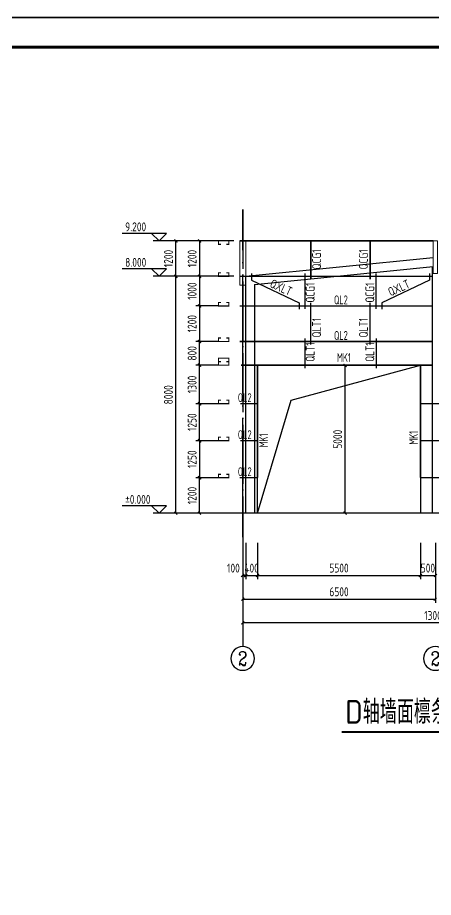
# Model space of a CAD drawing. Header units: millimetres. Extents: x 865974 to 875117, y 41124 to 44891.
# Drawn here: x 869351.9 to 869492.2, y 41420.6 to 41717.6 of the extents above; entities that cross this region are included whole.
import ezdxf
from ezdxf.enums import TextEntityAlignment as Align

# ---------------------------------------------------------------- set-up
doc = ezdxf.new("R2010")
doc.units = ezdxf.units.MM
doc.header["$LTSCALE"] = 1000
doc.header["$MEASUREMENT"] = 0
doc.linetypes.add('DOTE', pattern=[2.42, 2, -0.2, 0.02, -0.2])
for name, color, linetype in [('1307', 7, 'Continuous'), ('1530', 253, 'Continuous'), ('1534', 7, 'Continuous'), ('AXIS', 3, 'Continuous'), ('AXIS_TEXT', 7, 'Continuous'), ('DIM', 7, 'Continuous'), ('DOTE', 1, 'DOTE'), ('M_Prof', 2, 'Continuous'), ('NUM', 7, 'Continuous'), ('标注', 7, 'Continuous'), ('梁', 4, 'Continuous'), ('檩条', 34, 'Continuous'), ('索引符号标注', 253, 'Continuous')]:
    doc.layers.add(name, color=color, linetype=linetype)
doc.layers.add('零部件', color=3, linetype='Continuous', lineweight=5)
doc.styles.add('_TCH_AXIS', font='COMPLEX', dxfattribs={"bigfont": 'GBCBIG'})
doc.styles.add('COMPLEX', font='COMPLEX')
doc.styles.add('GBHZ', font='gbenor.shx', dxfattribs={"width": 0.9, "bigfont": 'gbcbig.shx'})
doc.dimstyles.new('Y100', dxfattribs={"dimscale": 0, "dimtxt": 3, "dimasz": 0.01, "dimexe": 1.2, "dimexo": 2, "dimgap": 1, "dimtad": 1, "dimdec": 0, "dimlfac": 100, "dimzin": 0, "dimdsep": 46, "dimtxsty": 'GBHZ', "dimblk": 'DX', "dimcen": 0.09, "dimdle": 1, "dimclrd": 7, "dimclre": 7, "dimclrt": 7, "dimadec": 0, "dimazin": 0, "dimtfac": 1, "dimtdec": 0, "dimtix": 1, "dimtmove": 2, "dimatfit": 3, "dimldrblk": 'DX', "dimfxl": 0, "dimtolj": 1, "dimtzin": 0, "dimarcsym": 0})

# ---------------------------------------------------------------- blocks, each defined once
blk = doc.blocks.new('_AXISO')
blk.add_circle((0, 0), 0.5)
at = {"layer": 'AXIS_TEXT', "style": 'COMPLEX', "width": 1.041667}
blk.add_attdef('A', text='', height=0.56, dxfattribs=at).set_placement((-0.25, -0.28), (0.25, -0.28), align=Align.FIT)
blk = doc.blocks.new('DX')
at = {"color": 0, "linetype": 'ByBlock', "const_width": 40}
blk.add_lwpolyline([(-54, -51), (46, 49)], dxfattribs=at)
blk = doc.blocks.new('*D652')
at = {"layer": 'Defpoints', "color": 0, "transparency": 16777216}
for p in [(869432.86, 41542.27), (869487.86, 41542.27), (869487.86, 41529.27)]:
    blk.add_point(p, dxfattribs=at)
at = {"layer": '标注', "color": 7, "lineweight": -2, "transparency": 16777216}
for p, q in [((869432.86, 41540.27), (869432.86, 41528.07)), ((869487.86, 41540.27), (869487.86, 41528.07)), ((869432.87, 41529.27), (869487.85, 41529.27))]:
    blk.add_line(p, q, dxfattribs=at)
at = {"layer": '标注', "color": 7, "lineweight": -2, "transparency": 16777216, "xscale": 0.01, "yscale": 0.01, "zscale": 0.01, "rotation": 180}
blk.add_blockref('DX', (869432.86, 41529.27), dxfattribs=at)
at = {"layer": '标注', "color": 7, "lineweight": -2, "transparency": 16777216, "xscale": 0.01, "yscale": 0.01, "zscale": 0.01}
blk.add_blockref('DX', (869487.86, 41529.27), dxfattribs=at)
at = {"layer": '标注', "color": 7, "transparency": 16777216, "insert": (869460.36, 41531.77), "char_height": 3, "attachment_point": 5, "style": 'GBHZ'}
blk.add_mtext('\\A1;5500', dxfattribs=at)
blk = doc.blocks.new('*D661')
at = {"layer": 'Defpoints', "color": 0, "transparency": 16777216}
for p in [(869462.4, 41600.27), (869472.8, 41600.27), (869472.8, 41550.27)]:
    blk.add_point(p, dxfattribs=at)
at = {"layer": '标注', "color": 7, "lineweight": -2, "transparency": 16777216}
for p, q in [((869470.8, 41600.27), (869461.2, 41600.27)), ((869462.4, 41550.28), (869462.4, 41600.26)), ((869470.8, 41550.27), (869461.2, 41550.27))]:
    blk.add_line(p, q, dxfattribs=at)
at = {"layer": '标注', "color": 7, "lineweight": -2, "transparency": 16777216, "xscale": 0.01, "yscale": 0.01, "zscale": 0.01}
for p, rotation in [((869462.4, 41600.27), 90), ((869462.4, 41550.27), 270)]:
    blk.add_blockref('DX', p, dxfattribs=dict(at, rotation=rotation))
at = {"layer": '标注', "color": 7, "transparency": 16777216, "insert": (869459.9, 41575.27), "char_height": 3, "attachment_point": 5, "rotation": 90, "style": 'GBHZ'}
blk.add_mtext('\\A1;5000', dxfattribs=at)
blk = doc.blocks.new('*D665')
at = {"layer": 'Defpoints', "color": 0, "transparency": 16777216}
for p in [(869427.86, 41542.27), (869428.86, 41542.27), (869427.86, 41529.27)]:
    blk.add_point(p, dxfattribs=at)
at = {"layer": '标注', "color": 7, "lineweight": -2, "transparency": 16777216}
for p, q in [((869427.86, 41540.27), (869427.86, 41528.07)), ((869428.86, 41540.27), (869428.86, 41528.07)), ((869427.85, 41529.27), (869427.84, 41529.27)), ((869428.86, 41529.27), (869427.86, 41529.27)), ((869428.87, 41529.27), (869428.88, 41529.27))]:
    blk.add_line(p, q, dxfattribs=at)
at = {"layer": '标注', "color": 7, "lineweight": -2, "transparency": 16777216, "xscale": 0.01, "yscale": 0.01, "zscale": 0.01}
blk.add_blockref('DX', (869427.86, 41529.27), dxfattribs=at)
at = {"layer": '标注', "color": 7, "lineweight": -2, "transparency": 16777216, "xscale": 0.01, "yscale": 0.01, "zscale": 0.01, "rotation": 180}
blk.add_blockref('DX', (869428.86, 41529.27), dxfattribs=at)
at = {"layer": '标注', "color": 7, "transparency": 16777216, "insert": (869424.73, 41531.77), "char_height": 3, "attachment_point": 5, "style": 'GBHZ'}
blk.add_mtext('\\A1;100', dxfattribs=at)
blk = doc.blocks.new('*D666')
at = {"layer": 'Defpoints', "color": 0, "transparency": 16777216}
for p in [(869427.86, 41542.27), (869492.86, 41542.27), (869492.86, 41521.27)]:
    blk.add_point(p, dxfattribs=at)
at = {"layer": '标注', "color": 7, "lineweight": -2, "transparency": 16777216}
for p, q in [((869427.86, 41540.27), (869427.86, 41520.07)), ((869492.86, 41540.27), (869492.86, 41520.07)), ((869427.87, 41521.27), (869492.85, 41521.27))]:
    blk.add_line(p, q, dxfattribs=at)
at = {"layer": '标注', "color": 7, "lineweight": -2, "transparency": 16777216, "xscale": 0.01, "yscale": 0.01, "zscale": 0.01, "rotation": 180}
blk.add_blockref('DX', (869427.86, 41521.27), dxfattribs=at)
at = {"layer": '标注', "color": 7, "lineweight": -2, "transparency": 16777216, "xscale": 0.01, "yscale": 0.01, "zscale": 0.01}
blk.add_blockref('DX', (869492.86, 41521.27), dxfattribs=at)
at = {"layer": '标注', "color": 7, "transparency": 16777216, "insert": (869460.36, 41523.77), "char_height": 3, "attachment_point": 5, "style": 'GBHZ'}
blk.add_mtext('\\A1;6500', dxfattribs=at)
blk = doc.blocks.new('*D667')
at = {"layer": 'Defpoints', "color": 0, "transparency": 16777216}
for p in [(869427.86, 41542.27), (869557.86, 41542.27), (869427.86, 41513.27)]:
    blk.add_point(p, dxfattribs=at)
at = {"layer": '标注', "color": 7, "lineweight": -2, "transparency": 16777216}
for p, q in [((869427.86, 41540.27), (869427.86, 41512.07)), ((869557.86, 41540.27), (869557.86, 41512.07)), ((869557.85, 41513.27), (869427.87, 41513.27))]:
    blk.add_line(p, q, dxfattribs=at)
at = {"layer": '标注', "color": 7, "lineweight": -2, "transparency": 16777216, "xscale": 0.01, "yscale": 0.01, "zscale": 0.01, "rotation": 180}
blk.add_blockref('DX', (869427.86, 41513.27), dxfattribs=at)
at = {"layer": '标注', "color": 7, "lineweight": -2, "transparency": 16777216, "xscale": 0.01, "yscale": 0.01, "zscale": 0.01}
blk.add_blockref('DX', (869557.86, 41513.27), dxfattribs=at)
at = {"layer": '标注', "color": 7, "transparency": 16777216, "insert": (869492.86, 41515.77), "char_height": 3, "attachment_point": 5, "style": 'GBHZ'}
blk.add_mtext('\\A1;13000', dxfattribs=at)
blk = doc.blocks.new('*D668')
at = {"layer": 'Defpoints', "color": 0, "transparency": 16777216}
for p in [(869428.86, 41542.27), (869432.86, 41542.27), (869432.86, 41529.27)]:
    blk.add_point(p, dxfattribs=at)
at = {"layer": '索引符号标注', "color": 7, "lineweight": -2, "transparency": 16777216}
for p, q in [((869428.86, 41540.27), (869428.86, 41528.07)), ((869432.86, 41540.27), (869432.86, 41528.07)), ((869428.85, 41529.27), (869428.84, 41529.27)), ((869428.86, 41529.27), (869432.86, 41529.27)), ((869432.87, 41529.27), (869432.88, 41529.27))]:
    blk.add_line(p, q, dxfattribs=at)
at = {"layer": '索引符号标注', "color": 7, "lineweight": -2, "transparency": 16777216, "xscale": 0.01, "yscale": 0.01, "zscale": 0.01}
blk.add_blockref('DX', (869428.86, 41529.27), dxfattribs=at)
at = {"layer": '索引符号标注', "color": 7, "lineweight": -2, "transparency": 16777216, "xscale": 0.01, "yscale": 0.01, "zscale": 0.01, "rotation": 180}
blk.add_blockref('DX', (869432.86, 41529.27), dxfattribs=at)
at = {"layer": '索引符号标注', "color": 7, "transparency": 16777216, "insert": (869430.86, 41531.77), "char_height": 3, "attachment_point": 5, "style": 'GBHZ'}
blk.add_mtext('\\A1;400', dxfattribs=at)
blk = doc.blocks.new('*D669')
at = {"layer": 'Defpoints', "color": 0, "transparency": 16777216}
for p in [(869487.86, 41542.27), (869492.86, 41542.27), (869492.86, 41529.27)]:
    blk.add_point(p, dxfattribs=at)
at = {"layer": '索引符号标注', "color": 7, "lineweight": -2, "transparency": 16777216}
for p, q in [((869487.86, 41540.27), (869487.86, 41528.07)), ((869492.86, 41540.27), (869492.86, 41528.07)), ((869487.85, 41529.27), (869487.84, 41529.27)), ((869487.86, 41529.27), (869492.86, 41529.27)), ((869492.87, 41529.27), (869492.88, 41529.27))]:
    blk.add_line(p, q, dxfattribs=at)
at = {"layer": '索引符号标注', "color": 7, "lineweight": -2, "transparency": 16777216, "xscale": 0.01, "yscale": 0.01, "zscale": 0.01}
blk.add_blockref('DX', (869487.86, 41529.27), dxfattribs=at)
at = {"layer": '索引符号标注', "color": 7, "lineweight": -2, "transparency": 16777216, "xscale": 0.01, "yscale": 0.01, "zscale": 0.01, "rotation": 180}
blk.add_blockref('DX', (869492.86, 41529.27), dxfattribs=at)
at = {"layer": '索引符号标注', "color": 7, "transparency": 16777216, "insert": (869490.36, 41531.77), "char_height": 3, "attachment_point": 5, "style": 'GBHZ'}
blk.add_mtext('\\A1;500', dxfattribs=at)
blk = doc.blocks.new('*D670')
at = {"layer": 'Defpoints', "color": 0, "transparency": 16777216}
for p in [(869405.29, 41630.27), (869426.83, 41630.27), (869421.5, 41550.27)]:
    blk.add_point(p, dxfattribs=at)
at = {"layer": 'DIM', "color": 7, "lineweight": -2, "transparency": 16777216}
for p, q in [((869424.83, 41630.27), (869404.09, 41630.27)), ((869405.29, 41550.28), (869405.29, 41630.26)), ((869419.5, 41550.27), (869404.09, 41550.27))]:
    blk.add_line(p, q, dxfattribs=at)
at = {"layer": 'DIM', "color": 7, "lineweight": -2, "transparency": 16777216, "xscale": 0.01, "yscale": 0.01, "zscale": 0.01}
for p, rotation in [((869405.29, 41630.27), 90), ((869405.29, 41550.27), 270)]:
    blk.add_blockref('DX', p, dxfattribs=dict(at, rotation=rotation))
at = {"layer": 'DIM', "color": 7, "transparency": 16777216, "insert": (869402.79, 41590.27), "char_height": 3, "attachment_point": 5, "rotation": 90, "style": 'GBHZ'}
blk.add_mtext('\\A1;8000', dxfattribs=at)
blk = doc.blocks.new('*D671')
at = {"layer": 'Defpoints', "color": 0, "transparency": 16777216}
for p in [(869405.29, 41642.27), (869426.83, 41642.27), (869426.83, 41630.27)]:
    blk.add_point(p, dxfattribs=at)
at = {"layer": 'DIM', "color": 7, "lineweight": -2, "transparency": 16777216}
for p, q in [((869424.83, 41642.27), (869404.09, 41642.27)), ((869405.29, 41630.28), (869405.29, 41642.26)), ((869424.83, 41630.27), (869404.09, 41630.27))]:
    blk.add_line(p, q, dxfattribs=at)
at = {"layer": 'DIM', "color": 7, "lineweight": -2, "transparency": 16777216, "xscale": 0.01, "yscale": 0.01, "zscale": 0.01}
for p, rotation in [((869405.29, 41642.27), 90), ((869405.29, 41630.27), 270)]:
    blk.add_blockref('DX', p, dxfattribs=dict(at, rotation=rotation))
at = {"layer": 'DIM', "color": 7, "transparency": 16777216, "insert": (869402.79, 41636.27), "char_height": 3, "attachment_point": 5, "rotation": 90, "style": 'GBHZ'}
blk.add_mtext('\\A1;1200', dxfattribs=at)
blk = doc.blocks.new('*D672')
at = {"layer": 'Defpoints', "color": 0, "transparency": 16777216}
for p in [(869413.29, 41562.27), (869421.5, 41562.27), (869421.5, 41550.27)]:
    blk.add_point(p, dxfattribs=at)
at = {"layer": '标注', "color": 7, "lineweight": -2, "transparency": 16777216}
for p, q in [((869419.5, 41562.27), (869412.09, 41562.27)), ((869413.29, 41550.28), (869413.29, 41562.26)), ((869419.5, 41550.27), (869412.09, 41550.27))]:
    blk.add_line(p, q, dxfattribs=at)
at = {"layer": '标注', "color": 7, "lineweight": -2, "transparency": 16777216, "xscale": 0.01, "yscale": 0.01, "zscale": 0.01}
for p, rotation in [((869413.29, 41562.27), 90), ((869413.29, 41550.27), 270)]:
    blk.add_blockref('DX', p, dxfattribs=dict(at, rotation=rotation))
at = {"layer": '标注', "color": 7, "transparency": 16777216, "insert": (869410.79, 41556.27), "char_height": 3, "attachment_point": 5, "rotation": 90, "style": 'GBHZ'}
blk.add_mtext('\\A1;1200', dxfattribs=at)
blk = doc.blocks.new('*D673')
at = {"layer": 'Defpoints', "color": 0, "transparency": 16777216}
for p in [(869421.5, 41574.77), (869413.29, 41562.27), (869421.5, 41562.27)]:
    blk.add_point(p, dxfattribs=at)
at = {"layer": '标注', "color": 7, "lineweight": -2, "transparency": 16777216}
for p, q in [((869419.5, 41574.77), (869412.09, 41574.77)), ((869413.29, 41574.76), (869413.29, 41562.28)), ((869419.5, 41562.27), (869412.09, 41562.27))]:
    blk.add_line(p, q, dxfattribs=at)
at = {"layer": '标注', "color": 7, "lineweight": -2, "transparency": 16777216, "xscale": 0.01, "yscale": 0.01, "zscale": 0.01}
for p, rotation in [((869413.29, 41574.77), 90), ((869413.29, 41562.27), 270)]:
    blk.add_blockref('DX', p, dxfattribs=dict(at, rotation=rotation))
at = {"layer": '标注', "color": 7, "transparency": 16777216, "insert": (869410.79, 41568.52), "char_height": 3, "attachment_point": 5, "rotation": 90, "style": 'GBHZ'}
blk.add_mtext('\\A1;1250', dxfattribs=at)
blk = doc.blocks.new('*D674')
at = {"layer": 'Defpoints', "color": 0, "transparency": 16777216}
for p in [(869413.29, 41600.27), (869421.5, 41600.27), (869421.5, 41587.27)]:
    blk.add_point(p, dxfattribs=at)
at = {"layer": '标注', "color": 7, "lineweight": -2, "transparency": 16777216}
for p, q in [((869419.5, 41600.27), (869412.09, 41600.27)), ((869413.29, 41587.28), (869413.29, 41600.26)), ((869419.5, 41587.27), (869412.09, 41587.27))]:
    blk.add_line(p, q, dxfattribs=at)
at = {"layer": '标注', "color": 7, "lineweight": -2, "transparency": 16777216, "xscale": 0.01, "yscale": 0.01, "zscale": 0.01}
for p, rotation in [((869413.29, 41600.27), 90), ((869413.29, 41587.27), 270)]:
    blk.add_blockref('DX', p, dxfattribs=dict(at, rotation=rotation))
at = {"layer": '标注', "color": 7, "transparency": 16777216, "insert": (869410.79, 41593.77), "char_height": 3, "attachment_point": 5, "rotation": 90, "style": 'GBHZ'}
blk.add_mtext('\\A1;1300', dxfattribs=at)
blk = doc.blocks.new('*D675')
at = {"layer": 'Defpoints', "color": 0, "transparency": 16777216}
for p in [(869421.5, 41620.27), (869413.29, 41608.27), (869421.5, 41608.27)]:
    blk.add_point(p, dxfattribs=at)
at = {"layer": '标注', "color": 7, "lineweight": -2, "transparency": 16777216}
for p, q in [((869419.5, 41620.27), (869412.09, 41620.27)), ((869413.29, 41620.26), (869413.29, 41608.28)), ((869419.5, 41608.27), (869412.09, 41608.27))]:
    blk.add_line(p, q, dxfattribs=at)
at = {"layer": '标注', "color": 7, "lineweight": -2, "transparency": 16777216, "xscale": 0.01, "yscale": 0.01, "zscale": 0.01}
for p, rotation in [((869413.29, 41620.27), 90), ((869413.29, 41608.27), 270)]:
    blk.add_blockref('DX', p, dxfattribs=dict(at, rotation=rotation))
at = {"layer": '标注', "color": 7, "transparency": 16777216, "insert": (869410.79, 41614.27), "char_height": 3, "attachment_point": 5, "rotation": 90, "style": 'GBHZ'}
blk.add_mtext('\\A1;1200', dxfattribs=at)
blk = doc.blocks.new('*D676')
at = {"layer": 'Defpoints', "color": 0, "transparency": 16777216}
for p in [(869421.5, 41642.27), (869413.29, 41630.27), (869421.5, 41630.27)]:
    blk.add_point(p, dxfattribs=at)
at = {"layer": '标注', "color": 7, "lineweight": -2, "transparency": 16777216}
for p, q in [((869419.5, 41642.27), (869412.09, 41642.27)), ((869413.29, 41642.26), (869413.29, 41630.28)), ((869419.5, 41630.27), (869412.09, 41630.27))]:
    blk.add_line(p, q, dxfattribs=at)
at = {"layer": '标注', "color": 7, "lineweight": -2, "transparency": 16777216, "xscale": 0.01, "yscale": 0.01, "zscale": 0.01}
for p, rotation in [((869413.29, 41642.27), 90), ((869413.29, 41630.27), 270)]:
    blk.add_blockref('DX', p, dxfattribs=dict(at, rotation=rotation))
at = {"layer": '标注', "color": 7, "transparency": 16777216, "insert": (869410.79, 41636.27), "char_height": 3, "attachment_point": 5, "rotation": 90, "style": 'GBHZ'}
blk.add_mtext('\\A1;1200', dxfattribs=at)
blk = doc.blocks.new('*D677')
at = {"layer": 'Defpoints', "color": 0, "transparency": 16777216}
for p in [(869413.29, 41587.27), (869421.5, 41587.27), (869421.5, 41574.77)]:
    blk.add_point(p, dxfattribs=at)
at = {"layer": '标注', "color": 7, "lineweight": -2, "transparency": 16777216}
for p, q in [((869419.5, 41587.27), (869412.09, 41587.27)), ((869413.29, 41574.78), (869413.29, 41587.26)), ((869419.5, 41574.77), (869412.09, 41574.77))]:
    blk.add_line(p, q, dxfattribs=at)
at = {"layer": '标注', "color": 7, "lineweight": -2, "transparency": 16777216, "xscale": 0.01, "yscale": 0.01, "zscale": 0.01}
for p, rotation in [((869413.29, 41587.27), 90), ((869413.29, 41574.77), 270)]:
    blk.add_blockref('DX', p, dxfattribs=dict(at, rotation=rotation))
at = {"layer": '标注', "color": 7, "transparency": 16777216, "insert": (869410.79, 41581.02), "char_height": 3, "attachment_point": 5, "rotation": 90, "style": 'GBHZ'}
blk.add_mtext('\\A1;1250', dxfattribs=at)
blk = doc.blocks.new('*D678')
at = {"layer": 'Defpoints', "color": 0, "transparency": 16777216}
for p in [(869421.43, 41630.27), (869413.29, 41620.27), (869421.5, 41620.27)]:
    blk.add_point(p, dxfattribs=at)
at = {"layer": '标注', "color": 7, "lineweight": -2, "transparency": 16777216}
for p, q in [((869419.43, 41630.27), (869412.09, 41630.27)), ((869413.29, 41630.26), (869413.29, 41620.28)), ((869419.5, 41620.27), (869412.09, 41620.27))]:
    blk.add_line(p, q, dxfattribs=at)
at = {"layer": '标注', "color": 7, "lineweight": -2, "transparency": 16777216, "xscale": 0.01, "yscale": 0.01, "zscale": 0.01}
for p, rotation in [((869413.29, 41630.27), 90), ((869413.29, 41620.27), 270)]:
    blk.add_blockref('DX', p, dxfattribs=dict(at, rotation=rotation))
at = {"layer": '标注', "color": 7, "transparency": 16777216, "insert": (869410.79, 41625.27), "char_height": 3, "attachment_point": 5, "rotation": 90, "style": 'GBHZ'}
blk.add_mtext('\\A1;1000', dxfattribs=at)
blk = doc.blocks.new('*D680')
at = {"layer": 'Defpoints', "color": 0, "transparency": 16777216}
for p in [(869413.29, 41608.27), (869421.5, 41608.27), (869421.5, 41600.27)]:
    blk.add_point(p, dxfattribs=at)
at = {"layer": '标注', "color": 7, "lineweight": -2, "transparency": 16777216}
for p, q in [((869419.5, 41608.27), (869412.09, 41608.27)), ((869413.29, 41600.28), (869413.29, 41608.26)), ((869419.5, 41600.27), (869412.09, 41600.27))]:
    blk.add_line(p, q, dxfattribs=at)
at = {"layer": '标注', "color": 7, "lineweight": -2, "transparency": 16777216, "xscale": 0.01, "yscale": 0.01, "zscale": 0.01}
for p, rotation in [((869413.29, 41608.27), 90), ((869413.29, 41600.27), 270)]:
    blk.add_blockref('DX', p, dxfattribs=dict(at, rotation=rotation))
at = {"layer": '标注', "color": 7, "transparency": 16777216, "insert": (869410.79, 41604.27), "char_height": 3, "attachment_point": 5, "rotation": 90, "style": 'GBHZ'}
blk.add_mtext('\\A1;800', dxfattribs=at)

msp = doc.modelspace()

# ---------------------------------------------------------------- linework, layer by layer
at = {"color": 0}
for p, q in [((869655.031, 41717.604), (868814.031, 41717.604)), ((868814.031, 41717.604), (869655.031, 41717.604))]:
    msp.add_line(p, q, dxfattribs=at)
at = {"color": 0, "const_width": 1}
msp.add_lwpolyline([(869645.031, 41133.604), (868839.031, 41133.604), (868839.031, 41707.604), (869645.031, 41707.604)], close=True, dxfattribs=at)
at = {"const_width": 0.667}
msp.add_lwpolyline([(869461.228, 41476.47), (869516.231, 41476.47)], dxfattribs=at)
at = {"layer": '1530'}
for p, q in [((869404.094, 41642.266), (869397.623, 41642.266)), ((869404.094, 41630.266), (869397.623, 41630.266)), ((869404.094, 41550.266), (869397.623, 41550.266))]:
    msp.add_line(p, q, dxfattribs=at)
at = {"layer": '1534'}
for points in [[(869397.123, 41644.766), (869399.623, 41642.266), (869402.123, 41644.766), (869387.189, 41644.766)], [(869397.123, 41632.766), (869399.623, 41630.266), (869402.123, 41632.766), (869387.189, 41632.766)], [(869397.123, 41552.766), (869399.623, 41550.266), (869402.123, 41552.766), (869387.189, 41552.766)]]:
    msp.add_lwpolyline(points, dxfattribs=at)
at = {"layer": 'AXIS', "color": 0}
msp.add_line((869427.858, 41542.266), (869427.858, 41505.266), dxfattribs=at)
at = {"layer": 'DOTE', "linetype": 'DOTE', "ltscale": 0.01}
msp.add_line((869427.858, 41652.768), (869427.858, 41542.266), dxfattribs=at)
at = {"layer": 'DOTE', "linetype": 'DOTE', "ltscale": 0.02}
msp.add_line((869427.858, 41542.266), (869427.858, 41652.768), dxfattribs=at)
at = {"layer": 'M_Prof'}
for p, q in [((869428.858, 41630.266), (869492.158, 41636.596)), ((869431.858, 41627.551), (869492.158, 41633.581)), ((869491.858, 41550.266), (869491.858, 41633.551)), ((869428.858, 41550.266), (869428.858, 41630.266)), ((869431.858, 41627.551), (869431.858, 41550.266)), ((869431.858, 41550.266), (869428.858, 41550.266)), ((869493.858, 41550.266), (869491.858, 41550.266))]:
    msp.add_line(p, q, dxfattribs=at)
at = {"layer": '梁', "color": 61, "linetype": 'ByBlock', "ltscale": 0.8, "const_width": 0.4}
for points in [[(869420.549, 41641.086), (869419.697, 41641.086), (869419.697, 41642.266), (869423.166, 41642.266), (869423.166, 41641.086), (869422.314, 41641.086)], [(869420.549, 41631.445), (869419.697, 41631.445), (869419.697, 41630.266), (869423.166, 41630.266), (869423.166, 41631.445), (869422.314, 41631.445)], [(869420.549, 41621.445), (869419.697, 41621.445), (869419.697, 41620.266), (869423.166, 41620.266), (869423.166, 41621.445), (869422.314, 41621.445)], [(869420.549, 41609.445), (869419.697, 41609.445), (869419.697, 41608.266), (869423.166, 41608.266), (869423.166, 41609.445), (869422.314, 41609.445)], [(869420.549, 41601.445), (869419.697, 41601.445), (869419.697, 41602.624), (869423.166, 41602.624), (869423.166, 41601.445), (869422.314, 41601.445)], [(869420.549, 41601.445), (869419.697, 41601.445), (869419.697, 41600.266), (869423.166, 41600.266), (869423.166, 41601.445), (869422.314, 41601.445)], [(869420.549, 41588.445), (869419.697, 41588.445), (869419.697, 41587.266), (869423.166, 41587.266), (869423.166, 41588.445), (869422.314, 41588.445)], [(869420.549, 41575.945), (869419.697, 41575.945), (869419.697, 41574.766), (869423.166, 41574.766), (869423.166, 41575.945), (869422.314, 41575.945)], [(869420.549, 41563.445), (869419.697, 41563.445), (869419.697, 41562.266), (869423.166, 41562.266), (869423.166, 41563.445), (869422.314, 41563.445)]]:
    msp.add_lwpolyline(points, dxfattribs=at)
at = {"layer": '檩条', "color": 4, "linetype": 'ByBlock'}
for p, q in [((869430.858, 41631.267), (869430.858, 41628.917)), ((869490.858, 41631.267), (869490.858, 41628.917)), ((869430.858, 41628.917), (869446.858, 41621.336)), ((869490.858, 41628.917), (869474.858, 41621.336)), ((869446.858, 41621.336), (869446.858, 41619.196)), ((869474.858, 41621.336), (869474.858, 41619.196)), ((869574.513, 41550.266), (869419.466, 41550.266))]:
    msp.add_line(p, q, dxfattribs=at)
at = {"layer": '檩条', "color": 4}
for p, q in [((869450.858, 41607.266), (869450.858, 41621.266)), ((869470.858, 41607.266), (869470.858, 41621.266)), ((869448.858, 41609.266), (869448.858, 41599.266)), ((869472.858, 41609.266), (869472.858, 41599.266)), ((869444.198, 41588.5), (869487.861, 41600.266)), ((869432.861, 41550.266), (869444.198, 41588.5))]:
    msp.add_line(p, q, dxfattribs=at)
at = {"layer": '檩条', "color": 4, "const_width": 0.5}
for points in [[(869492.158, 41642.266), (869426.858, 41642.266)], [(869450.858, 41629.266), (869450.858, 41642.266)], [(869470.858, 41629.266), (869470.858, 41642.266)], [(869491.858, 41630.266), (869426.858, 41630.266)], [(869448.858, 41631.266), (869448.858, 41619.266)], [(869472.858, 41631.266), (869472.858, 41619.266)], [(869491.858, 41620.266), (869426.858, 41620.266)], [(869491.858, 41608.266), (869426.858, 41608.266)], [(869491.858, 41600.266), (869427.27, 41600.266)], [(869432.861, 41562.266), (869432.861, 41600.266)], [(869487.861, 41600.266), (869432.861, 41600.266)], [(869487.861, 41562.266), (869487.861, 41600.266)], [(869427.082, 41587.266), (869432.861, 41587.266)], [(869558.858, 41587.266), (869487.861, 41587.266)], [(869427.082, 41574.766), (869432.861, 41574.766)], [(869506.358, 41574.766), (869487.861, 41574.766)]]:
    msp.add_lwpolyline(points, dxfattribs=at)
at = {"layer": '檩条', "color": 4, "linetype": 'ByBlock', "const_width": 0.5}
for points in [[(869426.858, 41562.266), (869432.861, 41562.266)], [(869506.358, 41562.266), (869487.861, 41562.266)]]:
    msp.add_lwpolyline(points, dxfattribs=at)
at = {"layer": '索引符号标注'}
msp.add_lwpolyline([(869432.861, 41600.266), (869487.861, 41600.266), (869487.861, 41550.266), (869432.861, 41550.266)], close=True, dxfattribs=at)
at = {"layer": '零部件'}
for points in [[(869426.858, 41627.266), (869428.858, 41627.266), (869428.858, 41642.266), (869426.858, 41642.266)], [(869493.558, 41631.266), (869492.158, 41631.266), (869492.158, 41642.266), (869493.558, 41642.266)]]:
    msp.add_lwpolyline(points, close=True, dxfattribs=at)

# ---------------------------------------------------------------- block references
at = {"layer": 'AXIS', "color": 0}
ref = msp.add_blockref('_AXISO', (869427.858, 41501.266), dxfattribs=dict(at, xscale=-8, yscale=8, zscale=8))
ref.add_attrib('A', '2', dxfattribs={"layer": 'AXIS_TEXT', "color": 0, "height": 4.659, "style": '_TCH_AXIS'}).set_placement((869426.305, 41498.936), (869429.411, 41498.936), align=Align.FIT)
ref = msp.add_blockref('_AXISO', (869492.858, 41501.266), dxfattribs=dict(at, xscale=-8, yscale=8, zscale=8))
ref.add_attrib('A', '2', dxfattribs={"layer": 'AXIS_TEXT', "color": 0, "height": 4.659, "style": '_TCH_AXIS'}).set_placement((869491.305, 41498.936), (869494.411, 41498.936), align=Align.FIT)

# ---------------------------------------------------------------- texts
at = {"layer": '1307', "style": 'GBHZ'}
for s, rotation, width, p in [('QCG1', 90, 0.9, (869454.292, 41632.611)), ('QCG1', 90, 0.9, (869470.09, 41632.611)), ('QXLT', 335.45048, 0.9, (869436.759, 41626.724)), ('QCG1', 90, 0.9, (869452.127, 41621.392)), ('QCG1', 90, 0.9, (869472.255, 41621.392)), ('QXLT', 24.54952, 0.9, (869477.753, 41623.434)), ('QLT1', 90, 0.9, (869454.292, 41609.611)), ('QLT1', 90, 0.9, (869470.09, 41609.611)), ('QLT1', 90, 0.9, (869452.127, 41601.392)), ('QLT1', 90, 0.9, (869472.255, 41601.392)), ('MK1', 90, 0.8, (869487.008, 41573.41)), ('MK1', 90, 0.8, (869436.393, 41572.508))]:
    msp.add_text(s, height=3, rotation=rotation, dxfattribs=dict(at, width=width)).set_placement(p)
at = {"layer": '1307', "style": 'GBHZ', "width": 0.8}
for s, p in [('QL2', (869458.669, 41620.811)), ('QL2', (869458.669, 41608.811)), ('MK1', (869459.66, 41601.354)), ('QL2', (869426.218, 41587.811)), ('QL2', (869426.218, 41575.311)), ('QL2', (869426.218, 41562.811))]:
    msp.add_text(s, height=3, dxfattribs=at).set_placement(p)
at = {"layer": '1534', "style": 'GBHZ', "width": 0.9}
for s, p in [('9.200', (869388.187, 41645.466)), ('8.000', (869388.187, 41633.466)), ('%%P0.000', (869388.187, 41553.466))]:
    msp.add_text(s, height=3, dxfattribs=at).set_placement(p)
at = {"layer": 'NUM', "style": 'GBHZ'}
msp.add_text('D轴墙面檩条布置图', height=8, dxfattribs=at).set_placement((869462.482, 41479.243))

# ---------------------------------------------------------------- dimensions: what is measured, and where the dimension line sits
at = {"layer": 'DIM'}
for base, p1, p2, angle, picture, middle in [((869405.294, 41642.266), (869426.834, 41630.266), (869426.834, 41642.266), 90, '*D671', (869402.794, 41636.266)), ((869405.294, 41630.266), (869421.501, 41550.266), (869426.834, 41630.266), 270, '*D670', (869402.794, 41590.266))]:
    dim = msp.add_linear_dim(base=base, p1=p1, p2=p2, angle=angle, dimstyle='Y100', override={"dimscale": 1}, dxfattribs=at)
    dim.commit()
    dim.dimension.update_dxf_attribs({"geometry": picture, "text_midpoint": middle})
at = {"layer": '标注'}
for base, p1, p2, angle, override, picture, middle in [((869413.294, 41630.266), (869421.501, 41642.266), (869421.501, 41630.266), 90, {"dimscale": 1}, '*D676', (869410.794, 41636.266)), ((869413.294, 41620.266), (869421.431, 41630.266), (869421.501, 41620.266), 90, {"dimscale": 1}, '*D678', (869410.794, 41625.266)), ((869413.294, 41608.266), (869421.501, 41620.266), (869421.501, 41608.266), 270, {"dimscale": 1}, '*D675', (869410.794, 41614.266)), ((869413.294, 41608.266), (869421.501, 41600.266), (869421.501, 41608.266), 90, {"dimscale": 1}, '*D680', (869410.794, 41604.266)), ((869413.294, 41600.266), (869421.501, 41587.266), (869421.501, 41600.266), 90, {"dimscale": 1}, '*D674', (869410.794, 41593.766)), ((869462.395, 41600.266), (869472.801, 41550.266), (869472.801, 41600.266), 90, {"dimscale": 1}, '*D661', (869459.895, 41575.266)), ((869413.294, 41587.266), (869421.501, 41574.766), (869421.501, 41587.266), 90, {"dimscale": 1}, '*D677', (869410.794, 41581.016)), ((869413.294, 41562.266), (869421.501, 41574.766), (869421.501, 41562.266), 270, {"dimscale": 1}, '*D673', (869410.794, 41568.516)), ((869413.294, 41562.266), (869421.501, 41550.266), (869421.501, 41562.266), 90, {"dimscale": 1}, '*D672', (869410.794, 41556.266)), ((869427.858, 41513.266), (869557.858, 41542.266), (869427.858, 41542.266), 180, {"dimscale": 1, "dimfxl": 150}, '*D667', (869492.858, 41515.766))]:
    dim = msp.add_linear_dim(base=base, p1=p1, p2=p2, angle=angle, dimstyle='Y100', override=override, dxfattribs=at)
    dim.commit()
    dim.dimension.update_dxf_attribs({"geometry": picture, "text_midpoint": middle})
dim = msp.add_linear_dim(base=(869427.858, 41529.266), p1=(869428.858, 41542.266), p2=(869427.858, 41542.266), angle=180, dimstyle='Y100', override={"dimscale": 1, "dimfxl": 150}, dxfattribs=at)
dim.commit()
dim.dimension.update_dxf_attribs({"geometry": '*D665', "text_midpoint": (869424.729, 41531.766), "dimtype": 160})
for base, p1, p2, picture, middle in [((869492.858, 41521.266), (869427.858, 41542.266), (869492.858, 41542.266), '*D666', (869460.358, 41523.766)), ((869487.861, 41529.266), (869432.861, 41542.266), (869487.861, 41542.266), '*D652', (869460.361, 41531.766))]:
    dim = msp.add_linear_dim(base=base, p1=p1, p2=p2, dimstyle='Y100', override={"dimscale": 1, "dimfxl": 150}, dxfattribs=at)
    dim.commit()
    dim.dimension.update_dxf_attribs({"geometry": picture, "text_midpoint": middle})
at = {"layer": '索引符号标注'}
for base, p1, p2, picture, middle in [((869432.861, 41529.266), (869428.858, 41542.266), (869432.861, 41542.266), '*D668', (869430.859, 41531.766)), ((869492.858, 41529.266), (869487.861, 41542.266), (869492.858, 41542.266), '*D669', (869490.359, 41531.766))]:
    dim = msp.add_linear_dim(base=base, p1=p1, p2=p2, angle=180, dimstyle='Y100', override={"dimscale": 1, "dimfxl": 2}, dxfattribs=at)
    dim.commit()
    dim.dimension.update_dxf_attribs({"geometry": picture, "text_midpoint": middle})

doc.saveas('drawing.dxf')
